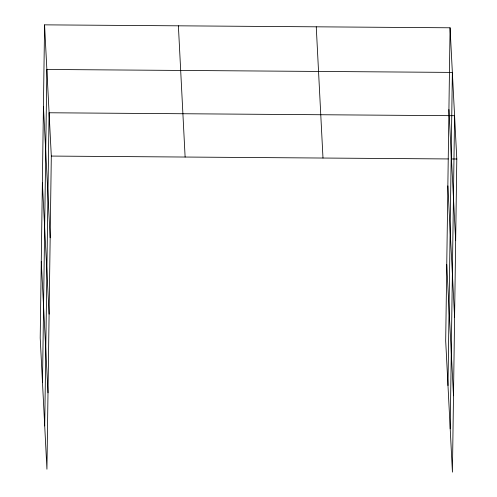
<?xml version="1.0" encoding="UTF-8"?>
<svg xmlns="http://www.w3.org/2000/svg" width="497" height="497" viewBox="0 0 497 497"><rect width="100%" height="100%" fill="white"/><g stroke="black" fill="none" stroke-linecap="round" stroke-linejoin="round"><path stroke-width="0.75" d="M44.575 24.85L40.201 337.991L46.935 469.211L51.309 156.07L44.575 24.85L450.065 27.789L456.799 159.009L452.425 472.15L445.691 340.93L450.065 27.789M42.487 382.603L46.861 69.468L452.357 72.407L447.983 385.542M44.711 425.91L49.085 112.769L454.575 115.708L450.207 428.849M51.309 156.07L448.294 158.947M451.388 158.972L456.799 159.009M448.921 109.495L455.656 240.716M447.859 185.866L454.593 317.086M446.76 264.553L453.494 395.774M316.254 26.819L322.988 158.04M178.386 25.819L185.12 157.04M43.432 106.557L50.166 237.777M42.363 182.927L49.097 314.147M41.27 261.615L48.004 392.835"/></g></svg>
